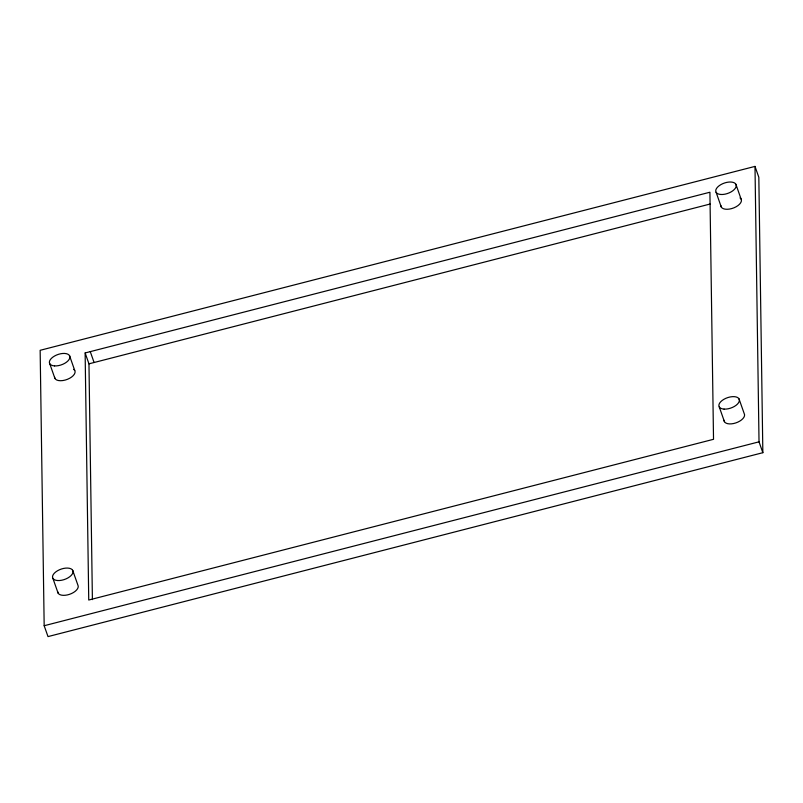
<?xml version="1.0" encoding="UTF-8"?>
<svg xmlns="http://www.w3.org/2000/svg" width="803" height="803" viewBox="0 0 803 803"><rect width="100%" height="100%" fill="white"/><g stroke="black" fill="none" stroke-linecap="round" stroke-linejoin="round"><path stroke-width="1.2" d="M754.991 166.402L40.15 350.309L44.175 625.728L48.009 636.598L762.85 452.691L758.825 177.272L754.991 166.402L759.026 441.831L762.85 452.691M85.128 352.959L709.912 192.228L713.526 439.301L88.742 600.032L85.128 352.959L88.962 363.829L92.405 599.62M88.962 363.829L710.093 204.032M44.175 625.728L759.026 441.831M735.879 184.238L741.079 199.024M716.095 192.278L721.295 207.054M739.021 398.87L744.22 413.645A10.71 5.45 -19.4 0 1 735.749 422.94A10.71 5.45 -19.4 0 1 724.065 420.31M719.237 406.9L724.436 421.685M90.267 351.634L94.092 362.504M69.53 355.669L74.729 370.444M49.746 363.699L54.945 378.484M72.671 570.291L77.871 585.076A10.71 5.45 -19.4 0 1 69.399 594.371A10.71 5.45 -19.4 0 1 57.716 591.731M52.888 578.331L58.087 593.106M73.685 369.34A10.71 5.45 -19.4 0 1 67.582 379.257A10.71 5.45 -19.4 0 1 54.574 377.109M740.035 197.919A10.71 5.45 -19.4 0 1 733.922 207.826A10.71 5.45 -19.4 0 1 720.923 205.678M54.574 365.907A10.71 5.45 -19.4 0 0 69.901 357.044A10.71 5.45 -19.4 0 0 54.433 356.09A10.71 5.45 -19.4 0 0 54.574 365.907M720.923 194.487A10.71 5.45 -19.4 0 0 736.251 185.613A10.71 5.45 -19.4 0 0 720.783 184.67A10.71 5.45 -19.4 0 0 720.923 194.487M724.065 409.108A10.71 5.45 -19.4 0 0 739.392 400.245A10.71 5.45 -19.4 0 0 723.925 399.292A10.71 5.45 -19.4 0 0 724.065 409.108M57.716 580.539A10.71 5.45 -19.4 0 0 73.043 571.666A10.71 5.45 -19.4 0 0 57.575 570.722A10.71 5.45 -19.4 0 0 57.716 580.539"/></g></svg>
